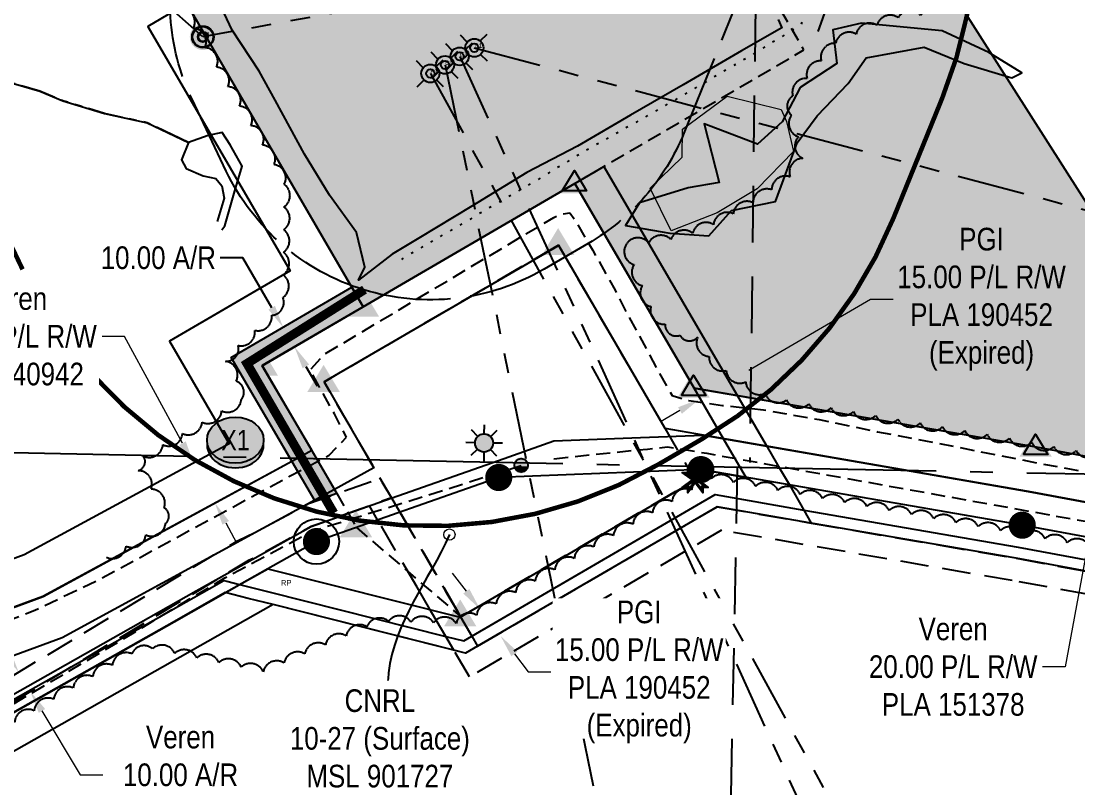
# Model space of a CAD drawing. Extents: x 398953 to 418778, y 6021401 to 6052343.
# Drawn here: x 411814.7 to 412281.7, y 6047326.6 to 6047665.2 of the extents above; entities that cross this region are included whole.
import ezdxf
from ezdxf.enums import TextEntityAlignment as Align

# ---------------------------------------------------------------- set-up
doc = ezdxf.new("R2018")
doc.units = 0
doc.header["$LTSCALE"] = 5
doc.header["$PDSIZE"] = 0.5
for name, pattern in [('0', [1, 1, 0]), ('foc-ACCESSROAD', [3.75, 2.5, -1.25]), ('foc-BUFFER', [16.75, 15, -1.75]), ('foc-DRILLPATH', [14.75, 6, -1.75, 1.75, -1.75, 1.75, -1.75]), ('foc-LSD', [8, 5, -3]), ('foc-QUARTERLINE', [33, 25, -3, 2, -3]), ('foc-TOPO', [1, 0.2, -0.8]), ('foc-TOPO-ephemeral', [6.25, 3.125, -0.625, 0.625, -0.625, 0.625, -0.625]), ('foc-TRAV', [1.875, 1.25, -0.625]), ('UG_PIPE', [1.875, 1.25, -0.625])]:
    doc.linetypes.add(name, pattern=pattern)
doc.layers.get('Defpoints').update_dxf_attribs({"color": 9})
for name, color, linetype in [('35', 37, 'Continuous'), ('ABADATA-DRILL-T', 8, 'Continuous'), ('AS-PIPE-UG', 44, 'UG_PIPE'), ('AS-ROADS', 254, 'Continuous'), ('AS-SYMBOL', 7, 'Continuous'), ('AUX-BUFFER', 7, 'foc-BUFFER'), ('C-AR', 13, 'foc-ACCESSROAD'), ('C-RW', 13, 'Continuous'), ('F-RW', 190, 'Continuous'), ('F-WS', 190, 'foc-ACCESSROAD'), ('L-BD', 7, 'Continuous'), ('L-MON', 1, 'Continuous'), ('L-SECQ', 8, 'foc-QUARTERLINE'), ('L-SECTION-LSD', 7, 'foc-LSD'), ('P-CROSSINGS', 250, 'Continuous'), ('P-PDRILLPATH', 12, 'foc-DRILLPATH'), ('P-PROPOSED', 10, 'Continuous'), ('P-PROPOSED-H', 21, 'Continuous'), ('P-TRAV', 4, 'foc-TRAV'), ('P-TXT', 4, 'Continuous'), ('T-BUSH', 110, '0'), ('T-DRAW', 143, 'foc-TOPO-ephemeral'), ('T-GENERAL', 48, 'foc-TOPO'), ('T-SLOPE', 48, 'Continuous'), ('WETLAND', 143, 'Continuous')]:
    doc.layers.add(name, color=color, linetype=linetype)
for name, color, linetype, lineweight in [('AS-GENERAL', 48, 'Continuous', 18), ('C-AR-T', 13, 'Continuous', 9), ('C-RW-T', 13, 'Continuous', 9), ('F-RW-T', 190, 'Continuous', 9), ('F-WS-T', 190, 'Continuous', 9)]:
    doc.layers.add(name, color=color, linetype=linetype, lineweight=lineweight)
doc.layers.add('Z-DRILL-POINT', color=7, linetype='Continuous', true_color=0x7575ff, plot=False)
doc.styles.add('80', font='ARIALN.TTF', dxfattribs={"height": 10})
doc.styles.add('80CG', font='ARIALN.TTF', dxfattribs={"height": 10})
doc.styles.add('80L', font='ARIALN.TTF', dxfattribs={"height": 10})
doc.styles.add('Crossing', font='ARIALN.TTF', dxfattribs={"height": 10})
doc.styles.add('foc-LtypeFont', font='ARIALN.TTF', dxfattribs={"height": 7.35})
doc.styles.get("Standard").update_dxf_attribs({"font": 'ARIALN.TTF'})
doc.linetypes.add('foc-TOPO-flowdirection-NOLINE', pattern='A,0,[">",foc-LtypeFont,S=0.3,R=0,X=0,Y=-0.945],-20,[">",foc-LtypeFont,S=0.3,R=0,X=0,Y=-0.945],0', length=20)
doc.dimstyles.new('Compass 5 000', dxfattribs={"dimscale": 5, "dimtxt": 9, "dimasz": 2, "dimexe": 0.2, "dimexo": 0.0625, "dimgap": 0.5, "dimtad": 0, "dimtih": 1, "dimtoh": 1, "dimzin": 0, "dimdsep": 46, "dimtxsty": '80CG', "dimcen": 0.1, "dimse1": 1, "dimse2": 1, "dimclrd": 256, "dimclrt": 256, "dimaunit": 1, "dimadec": 4, "dimazin": 0, "dimtfac": 0.06, "dimtofl": 0, "dimtmove": 0, "dimatfit": 1, "dimfxl": 0.2, "dimtolj": 1, "dimtzin": 0, "dimlwd": -1, "dimarcsym": 0})

# ---------------------------------------------------------------- blocks, each defined once
blk = doc.blocks.new('fdia')
at = {"color": 255, "const_width": 1}
blk.add_lwpolyline([(-0.5, 0, 1), (0.5, 0, 1)], format="xyb", close=True, dxfattribs=at)
blk = doc.blocks.new('Fdiaa')
blk.add_blockref('fdia', (0, 0))
blk = doc.blocks.new('fdib')
at = {"color": 1, "const_width": 1.6}
blk.add_lwpolyline([(-0.4, 0, 1), (0.4, 0, 1)], format="xyb", close=True, dxfattribs=at)
at = {"color": 1}
blk.add_circle((0, 0), 0.8, dxfattribs=at)
blk = doc.blocks.new('Fdibb')
blk.add_blockref('fdib', (0, 0))
blk = doc.blocks.new('fdicc')
for name in ['Fdibb', 'Fdiaa']:
    blk.add_blockref(name, (0, 0))
blk = doc.blocks.new('FDI')
blk.add_blockref('fdicc', (0, 0))
blk = doc.blocks.new('STRIA')
blk.add_hatch(color=255).paths.add_polyline_path([(-0.041, 1.521), (-1.475, -0.867), (1.392, -0.867)])
blk = doc.blocks.new('STRIAA')
blk.add_blockref('STRIA', (0, 0))
blk = doc.blocks.new('STRIB')
at = {"color": 1}
blk.add_solid([(-1.121, -0.667), (-0.041, 1.133), (1.039, -0.667)], dxfattribs=at)
blk = doc.blocks.new('STRIBB')
blk.add_blockref('STRIB', (0, 0))
blk = doc.blocks.new('STRICC')
for name in ['STRIAA', 'STRIBB']:
    blk.add_blockref(name, (0, 0))
blk = doc.blocks.new('fdspike')
blk.add_blockref('STRICC', (0, 0))
blk = doc.blocks.new('TRIA')
blk.add_hatch(color=255).paths.add_polyline_path([(-0.041, 1.521), (-1.475, -0.867), (1.392, -0.867)])
blk = doc.blocks.new('TRIAA')
blk.add_blockref('TRIA', (0, 0))
blk = doc.blocks.new('TRIB')
at = {"color": 1}
blk.add_lwpolyline([(-1.121, -0.667), (-0.041, 1.133), (1.039, -0.667)], close=True, dxfattribs=at)
blk = doc.blocks.new('TRIBB')
blk.add_blockref('TRIB', (0, 0))
blk = doc.blocks.new('TRICC')
for name in ['TRIAA', 'TRIBB']:
    blk.add_blockref(name, (0, 0))
blk = doc.blocks.new('plspike')
blk.add_blockref('TRICC', (0, 0))
blk = doc.blocks.new('*D46')
at = {"layer": 'Defpoints', "color": 0, "transparency": 16777216}
for p in [(411937.02, 6047533.82), (411930.45, 6047529.98), (411942.05, 6047525.18)]:
    blk.add_point(p, dxfattribs=at)
at = {"layer": 'P-TXT', "transparency": 16777216}
for p, q in [((411912.58, 6047560.65), (411902.58, 6047560.65)), ((411925.41, 6047538.62), (411912.58, 6047560.65)), ((411940.51, 6047512.71), (411945.55, 6047504.07))]:
    blk.add_line(p, q, dxfattribs=at)
for points in [[(411926.85, 6047539.46), (411923.97, 6047537.79), (411930.45, 6047529.98)], [(411941.95, 6047513.55), (411939.07, 6047511.87), (411935.48, 6047521.35)]]:
    blk.add_solid(points, dxfattribs=at)
at = {"layer": 'P-TXT', "transparency": 16777216, "insert": (411875.3, 6047560.65), "char_height": 10, "attachment_point": 5, "style": '80CG'}
blk.add_mtext('\\A1;10.00 A/R', dxfattribs=at)
blk = doc.blocks.new('GAS')
h = blk.add_hatch(color=255)
h.dxf.hatch_style = 1
edge = h.paths.add_edge_path()
edge.add_arc((0, 0), 0.9, 0, 360)
for p, q in [((-0.571, 0.571), (-1.142, 1.142)), ((0, 0.808), (0, 1.616)), ((0.571, 0.571), (1.142, 1.142)), ((-0.808, 0), (-1.616, 0)), ((1.616, 0), (0.808, 0)), ((-0.571, -0.571), (-1.142, -1.142)), ((0, -0.808), (0, -1.616)), ((1.142, -1.142), (0.571, -0.571))]:
    blk.add_line(p, q)
blk.add_circle((0, 0), 0.8)
blk = doc.blocks.new('riser')
h = blk.add_hatch(color=255)
h.dxf.hatch_style = 1
edge = h.paths.add_edge_path()
edge.add_arc((0, 0), 0.7, 0, 360)
blk.add_hatch(color=48).paths.add_polyline_path([(0.581, -0.15), (-0.581, -0.15, 0.774597)])
at = {"color": 48}
blk.add_line((-0.581, -0.15), (0.581, -0.15), dxfattribs=at)
blk.add_circle((0, 0), 0.6, dxfattribs=at)
blk = doc.blocks.new('TEMP')
h = blk.add_hatch(color=255)
h.dxf.hatch_style = 1
h.paths.add_polyline_path([(0, 0.251), (-0.666, 1.152), (-0.666, 0.666), (-1.152, 0.666), (-0.251, 0), (-1.152, -0.666), (-0.666, -0.666), (-0.666, -1.152), (0, -0.251), (0.666, -1.152), (0.666, -0.666), (1.152, -0.666), (0.251, 0), (1.152, 0.666), (0.666, 0.666), (0.666, 1.152)])
h.paths.add_polyline_path([(0.566, 0.849), (0.566, 0.566), (0.849, 0.566), (0.083, 0), (0.849, -0.566), (0.566, -0.566), (0.566, -0.849), (0, -0.083), (-0.566, -0.849), (-0.566, -0.566), (-0.849, -0.566), (-0.083, 0), (-0.849, 0.566), (-0.566, 0.566), (-0.566, 0.849), (0, 0.083)], flags=16)
h = blk.add_hatch(color=1)
h.dxf.hatch_style = 1
h.paths.add_polyline_path([(0, 0.083), (-0.566, 0.849), (-0.566, 0.566), (-0.849, 0.566), (-0.083, 0), (-0.849, -0.566), (-0.566, -0.566), (-0.566, -0.849), (0, -0.083), (0.566, -0.849), (0.566, -0.566), (0.849, -0.566), (0.083, 0), (0.849, 0.566), (0.566, 0.566), (0.566, 0.849)])
at = {"color": 1}
for p, q in [((-0.083, 0), (0.083, 0)), ((0, 0.083), (0, -0.083))]:
    blk.add_line(p, q, dxfattribs=at)
at = {"color": 255, "flags": 128}
blk.add_lwpolyline([(-0.251, 0), (-1.152, 0.666), (-0.666, 0.666), (-0.666, 1.152), (0, 0.251), (0.666, 1.152), (0.666, 0.666), (1.152, 0.666), (0.251, 0), (1.152, -0.666), (0.666, -0.666), (0.666, -1.152), (0, -0.251), (-0.666, -1.152), (-0.666, -0.666), (-1.152, -0.666)], close=True, dxfattribs=at)
at = {"color": 1, "flags": 128}
blk.add_lwpolyline([(-0.083, 0), (-0.849, 0.566), (-0.566, 0.566), (-0.566, 0.849), (0, 0.083), (0.566, 0.849), (0.566, 0.566), (0.849, 0.566), (0.083, 0), (0.849, -0.566), (0.566, -0.566), (0.566, -0.849), (0, -0.083), (-0.566, -0.849), (-0.566, -0.566), (-0.849, -0.566)], close=True, dxfattribs=at)
blk = doc.blocks.new('xing2')
h = blk.add_hatch(color=50)
h.dxf.hatch_style = 1
edge = h.paths.add_edge_path()
edge.add_ellipse((0, 0), major_axis=(-12.5, 0), ratio=0.816297, start_angle=0, end_angle=360)
h = blk.add_hatch(color=250)
h.dxf.hatch_style = 1
edge = h.paths.add_edge_path()
edge.add_ellipse((0, -2.05), major_axis=(-12.5, 0), ratio=0.816297, start_angle=0, end_angle=180)
edge.add_line((12.5, -2.05), (12.5, 0))
edge.add_ellipse((0, 0), major_axis=(-12.5, 0), ratio=0.816297, start_angle=0, end_angle=180, ccw=False)
edge.add_line((-12.5, 0), (-12.5, -2.05))
at = {"color": 250}
blk.add_ellipse((0, 0), major_axis=(-12.5, 0), ratio=0.816297, dxfattribs=at)
blk.add_ellipse((0, -2.05), major_axis=(-12.5, 0), ratio=0.816297, start_param=0, end_param=3.141593, dxfattribs=at)
at = {"color": 250, "style": 'Crossing'}
blk.add_attdef('CROSSING', text='', height=9, dxfattribs=at).set_placement((0.09, 0.02), align=Align.MIDDLE_CENTER)
at = {"color": 250, "style": 'Crossing', "flags": 1}
for tag, p in [('OWNER', (0.09, -12.49)), ('DESCRIPTION', (0.09, -25.77)), ('LOCATION', (0.09, -39.3)), ('DWG_REF', (0.09, -52.84))]:
    blk.add_attdef(tag, text='', height=9, dxfattribs=at).set_placement(p, align=Align.MIDDLE_CENTER)
blk = doc.blocks.new('*U60')
at = {"layer": '35', "color": 3}
blk.add_circle((0, 0), 10, dxfattribs=at)
at = {"layer": '35', "color": 3, "lineweight": 30, "flags": 104}
blk.add_attdef('RP', text='', height=10, dxfattribs=at).set_placement((-15.68, -16.97), align=Align.MIDDLE_CENTER)
blk = doc.blocks.new('WC')
at = {"layer": 'L-MON'}
h = blk.add_hatch(color=255, dxfattribs=at)
h.dxf.hatch_style = 1
edge = h.paths.add_edge_path()
edge.add_arc((0, 0), 0.9, 0, 360)
at = {"layer": 'L-MON', "color": 240, "flags": 128}
for points in [[(-0.622, 0.503), (-1.232, 1.12)], [(0.52, 0.608), (1.126, 1.206)], [(-1.179, -1.185), (-0.559, -0.572)], [(1.159, -1.185), (0.557, -0.574)]]:
    blk.add_lwpolyline(points, dxfattribs=at)
at = {"layer": 'L-MON', "color": 240}
for radius in [0.8, 0.373]:
    blk.add_circle((0, 0), radius, dxfattribs=at)
blk = doc.blocks.new('plbh')
at = {"layer": 'L-MON'}
h = blk.add_hatch(color=255, dxfattribs=at)
h.dxf.hatch_style = 1
edge = h.paths.add_edge_path()
edge.add_arc((0, 0), 1.16, 0, 360)
h = blk.add_hatch(color=256, dxfattribs=at)
h.dxf.hatch_style = 1
h.paths.add_polyline_path([(-0.96, 0, 1), (0.96, 0, 1)])
h.paths.add_polyline_path([(0.91, 0, -1), (-0.91, 0, -1)], flags=16)
h.paths.add_polyline_path([(0.45, 0, -1), (-0.45, 0, -1)], flags=0)
h = blk.add_hatch(color=256, dxfattribs=at)
h.dxf.hatch_style = 1
h.paths.add_polyline_path([(-0.45, 0, 1), (0.45, 0, 1)])
h.paths.add_polyline_path([(0.4, 0, -1), (-0.4, 0, -1)], flags=16)
at = {"layer": 'L-MON', "color": 240}
for radius in [0.96, 0.91, 0.45, 0.4]:
    blk.add_circle((0, 0), radius, dxfattribs=at)
blk = doc.blocks.new('*D64')
at = {"layer": 'C-AR-T', "transparency": 16777216}
for p, q in [((411808.44, 6047386.28), (411803.3, 6047394.86)), ((411823.87, 6047360.56), (411840.82, 6047332.3)), ((411840.82, 6047332.3), (411850.82, 6047332.3))]:
    blk.add_line(p, q, dxfattribs=at)
for points in [[(411809.87, 6047387.14), (411807.01, 6047385.43), (411813.59, 6047377.71)], [(411825.3, 6047361.42), (411822.44, 6047359.7), (411818.73, 6047369.14)]]:
    blk.add_solid(points, dxfattribs=at)
at = {"layer": 'Defpoints', "color": 0, "transparency": 16777216}
for p in [(411799.69, 6047369.37), (411818.73, 6047369.14), (411804.83, 6047360.8)]:
    blk.add_point(p, dxfattribs=at)
at = {"layer": 'C-AR-T', "transparency": 16777216, "insert": (411885.12, 6047332.3), "char_height": 10, "width": 390.6483, "attachment_point": 5, "style": '80CG'}
blk.add_mtext('\\A1;Veren\\P10.00 A/R\\PLOC 901296', dxfattribs=at)
blk = doc.blocks.new('*D65')
at = {"layer": 'C-AR-T', "transparency": 16777216}
for p, q in [((411741.75, 6047337.83), (411736.83, 6047346.54)), ((411754.02, 6047316.1), (411778.54, 6047272.69)), ((411778.54, 6047272.69), (411788.54, 6047272.69))]:
    blk.add_line(p, q, dxfattribs=at)
for points in [[(411743.2, 6047338.65), (411740.3, 6047337.01), (411746.66, 6047329.12)], [(411755.47, 6047316.92), (411752.57, 6047315.28), (411749.1, 6047324.81)]]:
    blk.add_solid(points, dxfattribs=at)
at = {"layer": 'Defpoints', "color": 0, "transparency": 16777216}
for p in [(411868.66, 6047398.04), (411871.1, 6047393.72), (411746.66, 6047329.12)]:
    blk.add_point(p, dxfattribs=at)
at = {"layer": 'C-AR-T', "transparency": 16777216, "insert": (411840.42, 6047272.69), "char_height": 10, "attachment_point": 5, "style": '80CG', "bg_fill": 3, "box_fill_scale": 1.1, "bg_fill_color": 256, "bg_fill_true_color": 13158600, "bg_fill_transparency": 0}
blk.add_mtext('\\A1;Veren\\P5.00 Waterline R/W\\PLOC 200508', dxfattribs=at)
blk = doc.blocks.new('*D69')
at = {"layer": 'C-AR-T', "transparency": 16777216}
for p, q in [((411860.42, 6047525.95), (411850.42, 6047525.95)), ((411886, 6047478.8), (411860.42, 6047525.95)), ((411905.07, 6047443.65), (411909.84, 6047434.86))]:
    blk.add_line(p, q, dxfattribs=at)
for points in [[(411887.46, 6047479.59), (411884.53, 6047478), (411890.77, 6047470.01)], [(411906.53, 6047444.44), (411903.6, 6047442.85), (411900.3, 6047452.44)]]:
    blk.add_solid(points, dxfattribs=at)
at = {"layer": 'Defpoints', "color": 0, "transparency": 16777216}
for p in [(411890.77, 6047470.01), (411831.02, 6047437.6), (411840.56, 6047420.02)]:
    blk.add_point(p, dxfattribs=at)
at = {"layer": 'C-AR-T', "transparency": 16777216, "insert": (411810.88, 6047525.95), "char_height": 10, "attachment_point": 5, "style": '80CG', "bg_fill": 3, "box_fill_scale": 1.1, "bg_fill_color": 256, "bg_fill_true_color": 13158600, "bg_fill_transparency": 0}
blk.add_mtext('\\A1;Veren\\P20.00 P/L R/W\\PPLA 240942', dxfattribs=at)
blk = doc.blocks.new('*D70')
at = {"layer": 'Defpoints', "color": 0, "transparency": 16777216}
for p in [(412031.8, 6047416.45), (412040.87, 6047404.62), (412026.58, 6047393.66)]:
    blk.add_point(p, dxfattribs=at)
at = {"layer": 'F-RW-T', "transparency": 16777216}
for p, q in [((412011.43, 6047413.43), (412005.34, 6047421.36)), ((412032.67, 6047385.73), (412038.75, 6047377.79)), ((412038.75, 6047377.79), (412048.75, 6047377.79))]:
    blk.add_line(p, q, dxfattribs=at)
for points in [[(412012.75, 6047414.44), (412010.1, 6047412.41), (412017.51, 6047405.49)], [(412033.99, 6047386.74), (412031.34, 6047384.71), (412026.58, 6047393.66)]]:
    blk.add_solid(points, dxfattribs=at)
at = {"layer": 'F-RW-T', "transparency": 16777216, "insert": (412087.83, 6047377.79), "char_height": 10, "attachment_point": 5, "style": '80CG', "bg_fill": 3, "box_fill_scale": 1.1, "bg_fill_color": 256, "bg_fill_true_color": 13158600, "bg_fill_transparency": 0}
blk.add_mtext('\\A1;PGI\\P15.00 P/L R/W\\PPLA 190452\\P(Expired)', dxfattribs=at)
blk = doc.blocks.new('*D71')
at = {"layer": 'Defpoints', "color": 0, "transparency": 16777216}
for p in [(412079.98, 6047587.61), (412066.81, 6047579.92), (412127.65, 6047505.97)]:
    blk.add_point(p, dxfattribs=at)
at = {"layer": 'F-RW-T', "transparency": 16777216}
for p, q in [((412136.29, 6047511.01), (412190.05, 6047542.41)), ((412190.05, 6047542.41), (412200.05, 6047542.41)), ((412105.85, 6047493.24), (412097.22, 6047488.2))]:
    blk.add_line(p, q, dxfattribs=at)
for points in [[(412135.45, 6047512.45), (412137.13, 6047509.58), (412127.65, 6047505.97)], [(412105.01, 6047494.68), (412106.69, 6047491.8), (412114.49, 6047498.28)]]:
    blk.add_solid(points, dxfattribs=at)
at = {"layer": 'F-RW-T', "transparency": 16777216, "insert": (412239.13, 6047542.41), "char_height": 10, "attachment_point": 5, "style": '80CG'}
blk.add_mtext('\\A1;PGI\\P15.00 P/L R/W\\PPLA 190452\\P(Expired)', dxfattribs=at)
blk = doc.blocks.new('*D77')
at = {"layer": 'C-RW-T', "transparency": 16777216}
for p, q in [((412294.93, 6047481.37), (412296.75, 6047491.2)), ((412287.64, 6047442.13), (412276.12, 6047380.06)), ((412276.12, 6047380.06), (412266.12, 6047380.06))]:
    blk.add_line(p, q, dxfattribs=at)
for points in [[(412293.29, 6047481.67), (412296.57, 6047481.06), (412293.1, 6047471.54)], [(412286.01, 6047442.43), (412289.28, 6047441.82), (412289.47, 6047451.96)]]:
    blk.add_solid(points, dxfattribs=at)
at = {"layer": 'Defpoints', "color": 0, "transparency": 16777216}
for p in [(412328.42, 6047464.98), (412289.47, 6047451.96), (412324.78, 6047445.4)]:
    blk.add_point(p, dxfattribs=at)
at = {"layer": 'C-RW-T', "transparency": 16777216, "insert": (412226.59, 6047380.06), "char_height": 10, "attachment_point": 5, "style": '80CG'}
blk.add_mtext('\\A1;Veren\\P20.00 P/L R/W\\PPLA 151378', dxfattribs=at)

msp = doc.modelspace()

# ---------------------------------------------------------------- hatches: boundary and pattern name
at = {"layer": 'AS-ROADS'}
h = msp.add_hatch(color=256, dxfattribs=at)
h.dxf.hatch_style = 1
h.paths.add_polyline_path([(411963.745, 6047550.869), (411966.495, 6047556.488), (411962.899, 6047571.838), (411950.918, 6047588.338), (411939.863, 6047606.476), (411927.004, 6047630.304), (411919.861, 6047643.059), (411907.864, 6047661.255), (411902.007, 6047673.784), (411912.788, 6047680.743), (411923.247, 6047686.723), (411941.774, 6047698.116), (411977.938, 6047719.487), (412002.297, 6047735.486), (412018.438, 6047733.785), (412035.074, 6047745.531), (412052.811, 6047755.556), (412069.167, 6047766.029), (412085.288, 6047774.391), (412088.817, 6047768.802), (412092.849, 6047767.394), (412097.442, 6047770.077), (412108.996, 6047752.919), (412123.496, 6047729.654), (412141.967, 6047697.405), (412155.08, 6047673.603), (412149.816, 6047670.262), (412149.214, 6047665.846), (412150.909, 6047662.286), (412133.06, 6047652.088), (412107.323, 6047637.069), (412084.006, 6047623.707), (412060.494, 6047609.985), (412038.229, 6047598.396), (412013.871, 6047583.474), (411990.384, 6047569.335), (411978.653, 6047562.315)])
at = {"layer": 'P-PROPOSED-H'}
h = msp.add_hatch(color=256, dxfattribs=at)
h.dxf.hatch_style = 1
h.paths.add_polyline_path([(412059.41, 6047593.553), (411965.893, 6047539.068), (411887.899, 6047672.938), (412091.294, 6047791.439), (412230.918, 6047670.439), (412333.975, 6047508.887), (412314.402, 6047469.083), (412305.301, 6047469.262), (412263.282, 6047477.034), (412112.067, 6047503.172)])
h = msp.add_hatch(color=256, dxfattribs=at)
h.dxf.hatch_style = 1
h.paths.add_polyline_path([(411944.542, 6047453.161), (411907.554, 6047516.648), (411960.861, 6047547.705), (411965.893, 6047539.068), (411921.223, 6047513.043), (411954.146, 6047456.532)])

# ---------------------------------------------------------------- linework, layer by layer
at = {"layer": 'AS-GENERAL', "flags": 128}
msp.add_lwpolyline([(412156.003, 6047607.58), (412139.937, 6047591.095), (412122.352, 6047580.522), (412102.002, 6047572.546), (412092.631, 6047591.475), (412106.834, 6047605.061), (412106.94, 6047617.551), (412126.758, 6047632.02), (412150.496, 6047626.104), (412152.928, 6047620.822)], close=True, dxfattribs=at)
at = {"layer": 'AS-PIPE-UG', "flags": 128}
for points in [[(411623.533, 6047330.71), (411727.455, 6047369.721), (411820.729, 6047405.029), (411850.411, 6047419.23), (411899.369, 6047445.852), (411933.33, 6047464.197), (411950.836, 6047473.468), (411958.404, 6047481.445), (411953.12, 6047491.762), (411946.476, 6047503.602), (411942.407, 6047511.204), (411948.435, 6047517.926), (411990.875, 6047543.238), (412050.069, 6047578.531), (412053.091, 6047579.887), (412057.113, 6047580.576), (412059.23, 6047577.8), (412067.121, 6047564.247), (412077.229, 6047546.321), (412082.441, 6047536.032), (412090.066, 6047522.183), (412096.337, 6047510.406), (412102.327, 6047499.916), (412109.704, 6047497.66), (412124.603, 6047495.485), (412142.785, 6047493.553), (412167.412, 6047489.242), (412193.184, 6047483.828), (412220.407, 6047478.743), (412238.548, 6047475.077), (412265.635, 6047469.754), (412290.015, 6047465.255), (412318.494, 6047461.508), (412341.104, 6047456.275), (412359.483, 6047451.72), (412383.86, 6047449.428)], [(412050.156, 6047471.847), (412066.419, 6047473.747), (412091.457, 6047476.206), (412100.326, 6047477.223), (412117.681, 6047474.342), (412299.97, 6047441.662)], [(411622.201, 6047260.858), (411690.414, 6047294.615), (411761.596, 6047334.462), (411853.765, 6047388.724), (411904.649, 6047419.303), (411943.261, 6047439.995), (412003.173, 6047458.598), (412035.642, 6047469.018)]]:
    msp.add_lwpolyline(points, dxfattribs=at)
at = {"layer": 'AS-ROADS', "flags": 128}
msp.add_lwpolyline([(412149.214, 6047665.846), (412150.909, 6047662.286), (412133.06, 6047652.088), (412107.323, 6047637.069), (412084.006, 6047623.707), (412060.494, 6047609.985), (412038.229, 6047598.396), (412013.871, 6047583.474), (411990.384, 6047569.335), (411978.653, 6047562.315), (411963.745, 6047550.869), (411966.495, 6047556.488), (411962.899, 6047571.838), (411950.918, 6047588.338), (411939.863, 6047606.476), (411927.004, 6047630.304), (411919.861, 6047643.059), (411907.864, 6047661.255), (411902.007, 6047673.784)], dxfattribs=at)
at = {"layer": 'AS-ROADS', "const_width": 3.998, "flags": 128}
msp.add_lwpolyline([(411952.856, 6047447.932), (411914.471, 6047513.981), (411966.43, 6047546.629)], dxfattribs=at)
at = {"layer": 'AUX-BUFFER', "color": 251, "linetype": 'foc-BUFFER', "const_width": 1.999, "flags": 128}
msp.add_lwpolyline([(411815.308, 6047555.547, -0.0005062), (411815.133, 6047555.912), (411800.004, 6047587.586, -0.3904511), (411879.775, 6047846.498), (411935.917, 6047879.199, -0.7156124), (412221.718, 6047631.136), (412200.139, 6047578.08, -0.1657645), (412115.576, 6047480.652), (412096.142, 6047469.332, -0.3560644), (411846.547, 6047508.769, -0.3560644)], format="xyb", dxfattribs=at)
at = {"layer": 'AUX-BUFFER', "color": 251, "linetype": 'foc-BUFFER', "flags": 128}
msp.add_lwpolyline([(411930.084, 6047760.125), (411986.227, 6047792.826, -0.7156124), (412129.127, 6047668.795), (412107.548, 6047615.739, -0.1657645), (412065.266, 6047567.025), (412045.832, 6047555.705, -0.4383821), (411905.328, 6047598.995), (411890.199, 6047630.669, -0.3904511)], format="xyb", close=True, dxfattribs=at)
at = {"layer": 'C-AR', "flags": 128}
msp.add_lwpolyline([(411630.471, 6047275.345), (411678.584, 6047306.083), (411708.119, 6047320.478), (411721.622, 6047327.059), (411727.667, 6047330.006), (411748.772, 6047340.292), (411784.208, 6047360.088), (411899.855, 6047429.448), (411910.361, 6047435.749), (411920.428, 6047440.648), (411941.669, 6047452.141), (411973.342, 6047463.259), (411974.487, 6047460.937), (411978.367, 6047454.638), (411978.367, 6047454.638), (411978.367, 6047454.638), (411942.868, 6047441.968), (411919.246, 6047428.956), (411915.127, 6047426.952), (411905.875, 6047421.403), (411840.001, 6047381.894), (411789.218, 6047351.437), (411753.402, 6047331.429), (411733.428, 6047321.694), (411727.446, 6047318.549), (411726.547, 6047318.341), (411713.044, 6047311.759), (411703.779, 6047307.243), (411683.48, 6047297.35), (411662.218, 6047283.767), (411632.702, 6047264.826), (411630.318, 6047262.258), (411630.214, 6047262.146)], dxfattribs=at)
at = {"layer": 'C-AR'}
msp.add_lwpolyline([(412378.74, 6047395.013), (412252.703, 6047418.119), (412124.205, 6047440.348), (412012.786, 6047375.563), (412005.861, 6047387.423), (412002.329, 6047393.459), (411996.217, 6047403.919), (411995.261, 6047405.554), (411989.625, 6047415.2), (411972.21, 6047445.003), (411968.588, 6047451.202), (411978.367, 6047454.638), (411982.057, 6047448.309), (412002.207, 6047413.471), (412008.803, 6047402.159), (412013.861, 6047393.547), (412016.384, 6047389.225), (412122.212, 6047450.72), (412163.8, 6047443.518), (412254.454, 6047427.966), (412500.23, 6047382.338)], dxfattribs=at)
at = {"layer": 'C-RW', "flags": 128}
msp.add_lwpolyline([(411420.636, 6047457.174), (411561.365, 6047314.436), (411824.313, 6047411.213), (411934.237, 6047470.849), (411907.554, 6047516.648), (411960.861, 6047547.705), (411887.899, 6047672.938), (411870.625, 6047662.874), (411933.524, 6047554.915), (411880.217, 6047523.857), (411906.589, 6047478.593), (411816.051, 6047429.474), (411566.554, 6047337.648), (411437.662, 6047468.38)], dxfattribs=at)
at = {"layer": 'C-RW'}
for points in [[(411631.731, 6047340.179), (411728.635, 6047375.841), (411824.475, 6047411.102), (411934.335, 6047470.905), (411938.102, 6047472.95), (411943.07, 6047475.674), (411921.213, 6047513.02), (411965.893, 6047539.068), (412059.408, 6047593.538), (412112.067, 6047503.172), (412263.233, 6047477.168), (412305.301, 6047469.262), (412502.449, 6047432.741), (412533.717, 6047435.809), (412563.941, 6047438.775), (412638.324, 6047446.072)], [(412637.93, 6047425.953), (412563.555, 6047418.656), (412533.331, 6047415.691), (412501.597, 6047412.576), (412259.824, 6047457.462), (412200.371, 6047467.745), (412116.171, 6047482.326), (412099.349, 6047485.238), (412052.281, 6047566.174), (411948.555, 6047505.852), (411967.938, 6047472.357), (411970.545, 6047467.859), (411953.188, 6047458.411), (411944.439, 6047453.649), (411832.761, 6047392.856), (411728.22, 6047354.392), (411631.314, 6047318.737)], [(411630.207, 6047261.754), (411630.619, 6047263.62), (411713.72, 6047310.562), (411726.775, 6047317.936), (411727.441, 6047318.312), (411901.146, 6047416.435), (411904.193, 6047418.157), (411905.562, 6047417.812), (411911.224, 6047416.387), (411924.145, 6047413.135), (412002.328, 6047393.46), (412010.271, 6047391.462), (412013.859, 6047393.548), (412121.406, 6047456.078), (412160.655, 6047449.281), (412255.331, 6047432.888), (412500.447, 6047387.382)], [(412500.228, 6047382.339), (412254.452, 6047427.967), (412163.8, 6047443.518), (412122.212, 6047450.72), (412016.383, 6047389.223), (412011.05, 6047386.122), (412005.86, 6047387.428), (411925.997, 6047407.513), (411915.001, 6047410.282), (411904.911, 6047412.822), (411882.414, 6047400.113), (411729.234, 6047313.584), (411727.328, 6047312.508), (411716.179, 6047306.21), (411635.018, 6047260.363), (411629.713, 6047236.324)]]:
    msp.add_lwpolyline(points, dxfattribs=at)
at = {"layer": 'F-RW'}
for points in [[(411729.098, 6047313.46), (411882.278, 6047399.989), (411904.775, 6047412.698), (411911.088, 6047416.263), (411923.704, 6047423.39), (412008.66, 6047402.028), (412112.386, 6047462.35), (412119.392, 6047466.425), (412135.069, 6047463.693), (412131.926, 6047469.086), (412125.113, 6047480.778), (412112.067, 6047503.172), (412059.409, 6047593.547), (412072.168, 6047600.975), (412130.891, 6047500.424), (412144.002, 6047477.897), (412148.989, 6047469.321), (412154.19, 6047460.387), (412160.519, 6047449.157), (412163.8, 6047443.518), (412122.212, 6047450.72), (412016.384, 6047389.225), (412011.05, 6047386.122), (412011.05, 6047386.122), (411926.054, 6047407.498), (411726.855, 6047294.974)], [(411630.284, 6047265.728), (411727.486, 6047320.635), (411892.066, 6047413.603), (411942.868, 6047441.968), (411967.315, 6047450.757), (412025.625, 6047471.235), (412050.027, 6047479.812), (412088.442, 6047481.289), (412116.091, 6047482.353), (412200.291, 6047467.77), (412259.743, 6047457.487), (412501.516, 6047412.602), (412533.25, 6047415.717), (412563.474, 6047418.683), (412637.93, 6047425.988)], [(412637.634, 6047410.894), (412563.185, 6047403.588), (412532.961, 6047400.622), (412500.933, 6047397.495), (412257.12, 6047442.594), (412115.069, 6047467.15), (412115.069, 6047467.15), (412025.753, 6047463.649), (411945.186, 6047435.366), (411945.186, 6047435.366), (411923.704, 6047423.39), (411882.411, 6047400.112), (411727.329, 6047312.508), (411635.018, 6047260.363), (411629.711, 6047236.249)]]:
    msp.add_lwpolyline(points, dxfattribs=at)
at = {"layer": 'F-WS', "flags": 128}
msp.add_lwpolyline([(412052.19, 6047566.217), (411948.543, 6047505.799), (412008.941, 6047402.192), (412112.579, 6047462.58)], close=True, dxfattribs=at)
at = {"layer": 'L-SECQ', "flags": 128}
msp.add_lwpolyline([(411764.171, 6047475.551), (412532.927, 6047460.305)], dxfattribs=at)
at = {"layer": 'L-SECTION-LSD', "flags": 128}
for points in [[(412146.61, 6048272.37), (412136.689, 6047470.24)], [(412131.123, 6047468.274), (412115.646, 6046664.189)]]:
    msp.add_lwpolyline(points, dxfattribs=at)
at = {"layer": 'P-PDRILLPATH', "flags": 128}
for points in [[(411980.394, 6047673.752), (411894.998, 6047658.226), (409772.748, 6049518.103)], [(412014.957, 6047653.398), (412343.086, 6047566.469), (415670.445, 6047483.936)]]:
    msp.add_lwpolyline(points, dxfattribs=at)
at = {"layer": 'P-PROPOSED', "flags": 128}
for points in [[(412059.41, 6047593.553), (411965.893, 6047539.068), (411887.899, 6047672.938), (412091.294, 6047791.439), (412230.918, 6047670.439), (412333.975, 6047508.887), (412314.402, 6047469.083), (412305.301, 6047469.262), (412263.282, 6047477.034), (412112.067, 6047503.172)], [(411944.542, 6047453.161), (411907.554, 6047516.648), (411960.861, 6047547.705), (411965.893, 6047539.068), (411921.223, 6047513.043), (411954.146, 6047456.532)]]:
    msp.add_lwpolyline(points, close=True, dxfattribs=at)
at = {"layer": 'P-TRAV', "flags": 128}
for points in [[(412059.41, 6047593.553), (412160.651, 6047652.537), (412082.657, 6047786.407)], [(411954.146, 6047456.532), (411962.856, 6047441.567)], [(411962.856, 6047441.567), (412008.941, 6047402.192)]]:
    msp.add_lwpolyline(points, dxfattribs=at)
at = {"layer": 'T-BUSH', "flags": 128}
for points in [[(411918.191, 6047703.119, 0.5205671), (411924.132, 6047697.227, 0.5205671), (411932.765, 6047702.267, 0.5205671), (411941.397, 6047707.307, 0.5205671), (411950.029, 6047712.347, 0.5205671), (411958.565, 6047717.546, 0.5205671), (411967.049, 6047722.83, 0.5205671), (411975.534, 6047728.115, 0.5205671), (411984.018, 6047733.399, 0.5205671), (411992.503, 6047738.684, 0.5205671), (412001.485, 6047742.732, 0.5205671), (412010.511, 6047746.706, 0.5205671), (412019.118, 6047751.788, 0.5205671), (412027.726, 6047756.87, 0.5205671), (412036.333, 6047761.952, 0.5205671), (412044.94, 6047767.034, 0.5205671), (412053.317, 6047772.487, 0.5205671), (412061.674, 6047777.97, 0.5205671), (412070.032, 6047783.453, 0.5205671), (412078.39, 6047788.936, 0.5205671), (412086.747, 6047794.419, 0.5205671), (412095.056, 6047793.67, 0.5205671), (412102.046, 6047786.525, 0.5205671), (412109.037, 6047779.381, 0.5205671), (412116.028, 6047772.237, 0.5205671), (412123.368, 6047765.467, 0.5205671), (412131, 6047759.013, 0.5205671), (412138.632, 6047752.558, 0.5205671), (412146.264, 6047746.103, 0.5205671), (412153.896, 6047739.649, 0.5205671), (412161.528, 6047733.194, 0.5205671), (412169.161, 6047726.739, 0.5205671), (412176.793, 6047720.284, 0.5205671), (412184.425, 6047713.83, 0.5205671), (412192.057, 6047707.375, 0.5205671), (412199.689, 6047700.92, 0.5205671), (412207.023, 6047694.13, 0.5205671), (412214.326, 6047687.305, 0.5205671), (412221.628, 6047680.479, 0.5205671), (412228.772, 6047673.521, 0.5205671), (412222.144, 6047668.799, 0.5205671), (412212.203, 6047667.754, 0.5205671), (412202.262, 6047666.71, 0.5205671), (412192.911, 6047663.41, 0.5205671), (412183.732, 6047659.453, 0.5205671), (412174.624, 6047655.402, 0.5205671), (412168.323, 6047647.642, 0.5205671), (412162.023, 6047639.882, 0.5205671), (412155.722, 6047632.122, 0.5205671), (412155.109, 6047623.621, 0.5205671), (412158.269, 6047614.146, 0.5205671), (412160.149, 6047604.597, 0.5205671), (412154.574, 6047596.379, 0.5205671), (412146.344, 6047590.706, 0.5205671), (412138.114, 6047585.034, 0.5205671), (412129.408, 6047580.129, 0.5205671), (412120.656, 6047575.302, 0.5205671), (412111.434, 6047571.521, 0.5205671), (412101.861, 6047568.761, 0.5205671), (412091.991, 6047567.18, 0.5205671), (412082.281, 6047566.856, 0.5205671), (412085.576, 6047557.682, 0.5205671), (412089.219, 6047548.375, 0.5205671), (412093.023, 6047539.159, 0.5205671), (412099.235, 6047531.328, 0.5205671), (412105.851, 6047526.404, 0.5205671), (412113.679, 6047525.692, 0.5205671), (412118.741, 6047517.073, 0.5205671), (412126.273, 6047510.92, 0.5205671), (412134.885, 6047505.846, 0.5205671), (412143.497, 6047500.772, 0.5205671), (412152.913, 6047497.891, 0.5205671), (412162.763, 6047496.193, 0.5205671), (412172.614, 6047494.494, 0.5205671), (412182.464, 6047492.796, 0.5205671), (412192.314, 6047491.098, 0.5205671), (412202.169, 6047489.423, 0.5205671), (412212.023, 6047487.749, 0.5205671), (412221.877, 6047486.075, 0.5205671), (412231.732, 6047484.4, 0.5205671), (412241.586, 6047482.726, 0.5205671), (412251.438, 6047481.037, 0.5205671), (412261.263, 6047479.197, 0.5205671), (412271.088, 6047477.358, 0.5205671), (412280.913, 6047475.518, 0.5205671), (412290.585, 6047474.617, 0.5205671), (412299.318, 6047479.479, 0.5205671), (412308.798, 6047480.78, 0.5205671), (412318.709, 6047479.484, 0.5205671), (412328.62, 6047478.188, 0.5205671), (412335.521, 6047472.33, 0.5205671), (412338.901, 6047465.269, 0.5205671)], [(411852.375, 6047428.424, 0.5205671), (411861.064, 6047433.364, 0.5205671), (411869.753, 6047438.305, 0.5205671), (411878.443, 6047443.245, 0.5205671), (411877.849, 6047450.285, 0.5205671), (411872.131, 6047458.484, 0.5205671), (411866.413, 6047466.682, 0.5205671), (411868.678, 6047473.101, 0.5205671), (411877.337, 6047478.093, 0.5205671), (411885.997, 6047483.086, 0.5205671), (411894.656, 6047488.078, 0.5205671), (411903.316, 6047493.071, 0.5205671), (411911.975, 6047498.064, 0.5205671), (411909.709, 6047506.161, 0.5205671), (411904.968, 6047514.96, 0.5205671), (411910.537, 6047521.96, 0.5205671), (411917.98, 6047528.633, 0.5205671), (411925.422, 6047535.306, 0.5205671), (411930.336, 6047543.126, 0.5205671), (411930.459, 6047553.121, 0.5205671), (411930.583, 6047563.116, 0.5205671), (411930.707, 6047573.111, 0.5205671), (411930.83, 6047583.106, 0.5205671), (411930.954, 6047593.1, 0.5205671), (411926.427, 6047601.855, 0.5205671), (411921.341, 6047610.46, 0.5205671), (411916.255, 6047619.065, 0.5205671), (411911.17, 6047627.67, 0.5205671), (411906.084, 6047636.275, 0.5205671), (411900.998, 6047644.88, 0.5205671), (411895.912, 6047653.485, 0.5205671), (411890.827, 6047662.09, 0.5205671), (411885.317, 6047671.412, 0.5205671)], [(412637.619, 6047410.136, 0.2567609), (412632.617, 6047407.048, 0.5205671), (412622.667, 6047406.092, 0.5205671), (412612.717, 6047405.136, 0.5205671), (412602.768, 6047404.18, 0.5205671), (412592.818, 6047403.224, 0.5205671), (412582.868, 6047402.269, 0.5205671), (412572.918, 6047401.313, 0.5205671), (412562.968, 6047400.357, 0.5205671), (412553.018, 6047399.401, 0.5205671), (412543.069, 6047398.445, 0.5205671), (412533.119, 6047397.489, 0.5205671), (412523.169, 6047396.533, 0.5205671), (412513.219, 6047395.577, 0.5205671), (412503.269, 6047394.621, 0.5205671), (412493.405, 6047395.727, 0.5205671), (412483.569, 6047397.505, 0.5205671), (412473.733, 6047399.283, 0.5205671), (412463.896, 6047401.061, 0.5205671), (412454.06, 6047402.839, 0.5205671), (412444.224, 6047404.617, 0.5205671), (412434.388, 6047406.395, 0.5205671), (412424.552, 6047408.173, 0.5205671), (412414.715, 6047409.952, 0.5205671), (412404.879, 6047411.73, 0.5205671), (412395.043, 6047413.508, 0.5205671), (412385.207, 6047415.286, 0.5205671), (412375.37, 6047417.064, 0.5205671), (412365.534, 6047418.842, 0.5205671), (412355.698, 6047420.62, 0.5205671), (412345.862, 6047422.398, 0.5205671), (412336.025, 6047424.176, 0.5205671), (412326.189, 6047425.954, 0.5205671), (412316.353, 6047427.732, 0.5205671), (412306.517, 6047429.51, 0.5205671), (412296.681, 6047431.288, 0.5205671), (412286.844, 6047433.066, 0.5205671), (412277.008, 6047434.844, 0.5205671), (412267.172, 6047436.622, 0.5205671), (412257.336, 6047438.4, 0.5205671), (412247.499, 6047440.178, 0.5205671), (412237.663, 6047441.956, 0.5205671), (412227.827, 6047443.734, 0.5205671), (412217.991, 6047445.512, 0.5205671), (412208.155, 6047447.29, 0.5205671), (412198.318, 6047449.069, 0.5205671), (412188.482, 6047450.847, 0.5205671), (412178.646, 6047452.625, 0.5205671), (412168.81, 6047454.403, 0.5205671), (412158.973, 6047456.181, 0.5205671), (412149.137, 6047457.959, 0.5205671), (412139.301, 6047459.737, 0.5205671), (412129.465, 6047461.515, 0.5205671), (412119.665, 6047463.072, 0.5205671), (412110.97, 6047458.142, 0.5205671), (412102.333, 6047453.111, 0.5205671), (412093.696, 6047448.08, 0.5205671), (412085.059, 6047443.049, 0.5205671), (412076.421, 6047438.018, 0.5205671), (412067.784, 6047432.987, 0.5205671), (412059.147, 6047427.956, 0.5205671), (412050.51, 6047422.924, 0.5205671), (412041.873, 6047417.893, 0.5205671), (412033.236, 6047412.862, 0.5205671), (412024.598, 6047407.831, 0.5205671), (412015.961, 6047402.8, 0.5205671), (412006.948, 6047399.246, 0.5205671), (411996.957, 6047399.538, 0.5205671), (411986.966, 6047399.831, 0.5205671), (411976.974, 6047400.123, 0.5205671), (411967.501, 6047397.733, 0.5205671), (411958.337, 6047393.741, 0.5205671), (411949.173, 6047389.75, 0.5205671), (411940.009, 6047385.758, 0.5205671), (411930.845, 6047381.767, 0.5205671), (411921.672, 6047377.857, 0.5205671), (411911.885, 6047379.888, 0.5205671), (411902.098, 6047381.918, 0.5205671), (411892.31, 6047383.949, 0.5205671), (411882.523, 6047385.98, 0.5205671), (411872.736, 6047388.01, 0.5205671), (411863.643, 6047385.757, 0.5205671), (411854.997, 6047380.741, 0.5205671), (411846.351, 6047375.724, 0.5205671), (411837.705, 6047370.708, 0.5205671), (411829.059, 6047365.692, 0.5205671), (411820.413, 6047360.676, 0.5205671), (411811.767, 6047355.66, 0.5205671), (411803.121, 6047350.644, 0.5205671), (411794.475, 6047345.628, 0.5205671), (411785.83, 6047340.612, 0.5205671), (411777.184, 6047335.596, 0.5205671), (411768.538, 6047330.58, 0.5205671), (411759.892, 6047325.564, 0.5205671), (411761.527, 6047320.194, 0.5205671), (411769.808, 6047314.596, 0.5205671), (411778.089, 6047308.997, 0.5205671), (411786.37, 6047303.399, 0.5205671), (411794.651, 6047297.801, 0.5205671), (411802.932, 6047292.202, 0.5205671), (411812.62, 6047290.066, 0.5205671), (411822.458, 6047288.295, 0.5205671), (411832.295, 6047286.524, 0.5205671), (411841.47, 6047283.118, 0.5205671), (411849.766, 6047277.541, 0.5205671), (411858.061, 6047271.964, 0.5205671), (411866.356, 6047266.387, 0.5205671), (411874.204, 6047260.355, 0.5205671), (411879.927, 6047252.16, 0.5205671), (411885.004, 6047243.938, 0.5205671), (411879.976, 6047235.299, 0.5205671), (411874.949, 6047226.659, 0.5205671), (411869.271, 6047218.473, 0.5205671), (411862.916, 6047210.758, 0.5205671), (411856.622, 6047203.009, 0.5205671), (411851.223, 6047194.821, 0.5205671), (411844.474, 6047187.475, 0.5205671), (411836.71, 6047181.18, 0.5205671), (411828.946, 6047174.885, 0.5205671), (411821.415, 6047170.438, 0.5205671), (411815.466, 6047178.471, 0.5205671), (411809.517, 6047186.503, 0.5205671), (411803.31, 6047194.256, 0.5205671), (411794.819, 6047199.529, 0.5205671), (411785.915, 6047203.38, 0.5205671), (411775.92, 6047203.457, 0.5205671), (411765.925, 6047203.534, 0.5205671), (411755.929, 6047203.611, 0.5205671), (411746.363, 6047205.566, 0.5205671), (411737.325, 6047209.835, 0.5205671), (411728.287, 6047214.105, 0.5205671), (411724.88, 6047222.663, 0.5205671), (411723.167, 6047232.51, 0.5205671), (411721.455, 6047242.358, 0.5205671), (411719.324, 6047252.115, 0.5205671), (411716.783, 6047261.782, 0.5205671), (411714.243, 6047271.45, 0.5205671), (411710.189, 6047280.346, 0.5205671), (411703.858, 6047288.081, 0.5205671), (411698.055, 6047295.17)]]:
    msp.add_lwpolyline(points, format="xyb", dxfattribs=at)
at = {"layer": 'T-DRAW', "flags": 128}
msp.add_lwpolyline([(411888.571, 6047611.658), (411870.39, 6047620.33), (411851.564, 6047624.362), (411833.142, 6047630.054), (411822.924, 6047634.302), (411807.755, 6047638.634), (411789.727, 6047645.415), (411773.982, 6047653.577), (411755.31, 6047659.516), (411738.044, 6047662.492)], dxfattribs=at)
at = {"layer": 'T-DRAW', "linetype": 'foc-TOPO-flowdirection-NOLINE', "flags": 128}
msp.add_lwpolyline([(411738.044, 6047662.492), (411755.31, 6047659.516), (411773.982, 6047653.577), (411789.727, 6047645.415), (411807.755, 6047638.634), (411822.924, 6047634.302), (411833.142, 6047630.054), (411851.564, 6047624.362), (411870.39, 6047620.33), (411888.571, 6047611.658)], dxfattribs=at)
at = {"layer": 'T-GENERAL', "flags": 128}
msp.add_lwpolyline([(412015.119, 6047739.144), (412033.494, 6047748.285), (412051.224, 6047757.917), (412068.801, 6047768.243), (412091.213, 6047781.63), (412101.904, 6047772.29), (412112.287, 6047754.574), (412125.741, 6047731.289), (412144.483, 6047698.864), (412161.177, 6047669.167), (412159.205, 6047663.402), (412135.434, 6047648.994), (412109.701, 6047633.959), (412087.261, 6047620.985), (412062.803, 6047607.206), (412042.22, 6047594.773), (412016.135, 6047579.522), (411993.303, 6047566.322), (411980.034, 6047558.408)], dxfattribs=at)
at = {"layer": 'T-SLOPE', "flags": 128}
msp.add_lwpolyline([(412166.944, 6047660.645), (412169.666, 6047668.479), (412167.255, 6047673.244), (412160.713, 6047682.841), (412151.645, 6047697.503), (412148.588, 6047702.237), (412139.035, 6047718.864), (412130.973, 6047733.382), (412123.08, 6047745.971), (412115.092, 6047756.758), (412108.639, 6047766.052), (412104.448, 6047773.011), (412097.375, 6047781.987), (412092.736, 6047785.013), (412089.16, 6047786.154)], dxfattribs=at)
at = {"layer": 'WETLAND', "flags": 128}
msp.add_lwpolyline([(412101.325, 6047571.499), (412118.647, 6047570.35), (412128.563, 6047581.547), (412148.101, 6047585.472), (412157.63, 6047611.447), (412166.435, 6047623.303), (412180.164, 6047637.641), (412188.065, 6047649.035), (412213.715, 6047653.752), (412231.374, 6047646.462), (412252.472, 6047640.13), (412256.858, 6047642.376), (412242.296, 6047651.342), (412221.779, 6047660.951), (412186.039, 6047664.268), (412173.412, 6047661.338), (412175.236, 6047646.54), (412159.016, 6047635.919), (412150.949, 6047620.669), (412140.165, 6047610.875), (412116.488, 6047619.811), (412123.182, 6047593.915), (412109.525, 6047591.581), (412087.935, 6047584.965), (412081.78, 6047574.895)], close=True, dxfattribs=at)
msp.add_lwpolyline([(411903.315, 6047573.076), (411904.633, 6047574.724), (411909.122, 6047590.196), (411912.334, 6047601.208), (411906.988, 6047610.566), (411903.483, 6047615.978), (411897.34, 6047614.62), (411888.571, 6047611.658), (411885.474, 6047603.941), (411887.665, 6047600.092), (411895.065, 6047596.862), (411900.72, 6047595.648), (411903.358, 6047592.436), (411904.346, 6047586.957), (411901.361, 6047576.756)], dxfattribs=at)

# ---------------------------------------------------------------- block references
at = {"layer": 'ABADATA-DRILL-T', "xscale": 4.997820549999924, "yscale": 4.997820549999924, "zscale": 4.997820549999924, "rotation": 358.8774820596}
msp.add_blockref('GAS', (412019.278, 6047478.907), dxfattribs=at)
at = {"layer": 'AS-SYMBOL', "color": 6, "xscale": 4.997820549999924, "yscale": 4.997820549999924, "zscale": 4.997820549999924}
msp.add_blockref('riser', (412035.642, 6047469.018), dxfattribs=at)
at = {"layer": 'L-BD', "color": 6}
ref = msp.add_blockref('*U60', (411945.186, 6047435.366), dxfattribs=dict(at, xscale=0.99956411, yscale=0.99956411, zscale=0.99956411))
lines = msp.add_mtext('RP', dxfattribs={"layer": '35', "color": 3, "insert": (411929.513, 6047418.399), "char_height": 2.5, "attachment_point": 1, "bg_fill": 3, "box_fill_scale": 1.15, "bg_fill_color": 256, "bg_fill_transparency": 0})
ref.add_attrib('RP', '', (411929.513, 6047418.399), dxfattribs={"flags": 104}).embed_mtext(lines)
at = {"layer": 'L-MON'}
for name, p, xscale, yscale, zscale in [('plbh', (411894.998, 6047658.226), 4.99999999999998, 4.99999999999998, 4.99999999999998), ('fdspike', (412160.651, 6047652.537), 4.997820549999922, 4.997820549999922, 4.997820549999922), ('fdspike', (412099.721, 6047617.041), 4.997820549999922, 4.997820549999922, 4.997820549999922), ('plspike', (412059.408, 6047593.538), 4.997820549999922, 4.997820549999922, 4.997820549999922), ('fdspike', (412052.2, 6047566.2), 4.997820549999922, 4.997820549999922, 4.997820549999922), ('fdspike', (411965.893, 6047539.068), 4.997820549999922, 4.997820549999922, 4.997820549999922), ('fdspike', (411921.202, 6047513.005), 4.997820549999922, 4.997820549999922, 4.997820549999922), ('fdspike', (411948.543, 6047505.799), 4.997820549999922, 4.997820549999922, 4.997820549999922), ('plspike', (412112.067, 6047503.172), 4.997820549999922, 4.997820549999922, 4.997820549999922), ('plspike', (412263.233, 6047477.168), 4.997820549999922, 4.997820549999922, 4.997820549999922), ('FDI', (412115.069, 6047467.15), 4.997820549999922, 4.997820549999922, 4.997820549999922), ('FDI', (412025.753, 6047463.649), 4.997820549999922, 4.997820549999922, 4.997820549999922), ('fdspike', (411962.856, 6047441.567), 4.997820549999922, 4.997820549999922, 4.997820549999922), ('FDI', (412257.12, 6047442.594), 4.997820549999922, 4.997820549999922, 4.997820549999922), ('FDI', (411945.186, 6047435.366), 4.997820549999922, 4.997820549999922, 4.997820549999922), ('fdspike', (412008.941, 6047402.192), 4.997820549999922, 4.997820549999922, 4.997820549999922)]:
    msp.add_blockref(name, p, dxfattribs=dict(at, xscale=xscale, yscale=yscale, zscale=zscale))
at = {"layer": 'L-MON', "color": 6}
for name, p, xscale, yscale, zscale in [('WC', (412014.957, 6047653.398), 4.997820549999975, 4.997820549999975, 4.997820549999975), ('WC', (412008.479, 6047649.624), 4.997820549999975, 4.997820549999975, 4.997820549999975), ('WC', (412002.001, 6047645.851), 4.997820549999975, 4.997820549999975, 4.997820549999975), ('WC', (411995.523, 6047642.078), 4.997820549999975, 4.997820549999975, 4.997820549999975), ('TEMP', (412112.579, 6047462.58), 4.997820549999926, 4.997820549999926, 4.997820549999926)]:
    msp.add_blockref(name, p, dxfattribs=dict(at, xscale=xscale, yscale=yscale, zscale=zscale))
at = {"layer": 'P-CROSSINGS'}
ref = msp.add_blockref('xing2', (411909.329, 6047480.163), dxfattribs=dict(at, xscale=0.99956411, yscale=0.99956411, zscale=0.99956411))
ref.add_attrib('CROSSING', 'X1', dxfattribs={"layer": '0', "color": 250, "height": 8.9961, "style": '80L'}).set_placement((411909.418, 6047480.183), align=Align.MIDDLE_CENTER)

# ---------------------------------------------------------------- texts
at = {"layer": 'Z-DRILL-POINT', "color": 217, "true_color": 0x93278f, "style": '80L'}
for s, p in [('J2', (411894.998, 6047658.226)), ('D1', (412014.957, 6047653.398)), ('C1', (412008.479, 6047649.624)), ('B1', (412002.001, 6047645.851)), ('A1', (411995.523, 6047642.078))]:
    msp.add_text(s, height=1.9991, dxfattribs=at).set_placement(p)

# ---------------------------------------------------------------- dimensions: what is measured, and where the dimension line sits
at = {"layer": 'C-RW-T'}
dim = msp.add_linear_dim(base=(412289.469, 6047451.958), p1=(412328.418, 6047464.979), p2=(412324.783, 6047445.402), angle=259.48279, text='Veren\\P20.00 P/L R/W\\PPLA 151378', dimstyle='Compass 5 000', dxfattribs=at)
dim.commit()
dim.dimension.update_dxf_attribs({"geometry": '*D77', "text_midpoint": (412226.586, 6047380.064), "dimtype": 161})
at = {"layer": 'F-RW-T', "color": 6}
dim = msp.add_linear_dim(base=(412127.651, 6047505.971), p1=(412066.809, 6047579.918), p2=(412079.975, 6047587.606), angle=30.28554, text='PGI\\P15.00 P/L R/W\\PPLA 190452\\P(Expired)', dimstyle='Compass 5 000', dxfattribs=at)
dim.commit()
dim.dimension.update_dxf_attribs({"geometry": '*D71', "text_midpoint": (412239.132, 6047542.412), "dimtype": 161})
at = {"layer": 'P-TXT'}
dim = msp.add_linear_dim(base=(411930.445, 6047529.984), p1=(411942.052, 6047525.179), p2=(411937.02, 6047533.815), angle=120.22571, text='10.00 A/R', dimstyle='Compass 5 000', dxfattribs=at)
dim.commit()
dim.dimension.update_dxf_attribs({"geometry": '*D46', "text_midpoint": (411875.297, 6047560.651), "dimtype": 161})

# ---------------------------------------------------------------- next in the draw order: texts
at = {"layer": 'F-WS-T', "insert": (411933.73, 6047370.12), "char_height": 9.99564, "attachment_point": 1, "style": '80', "bg_fill": 3, "box_fill_scale": 1.15, "bg_fill_color": 256, "bg_fill_true_color": 256, "bg_fill_transparency": 0}
msp.add_mtext_dynamic_manual_height_columns('\\pxqc;CNRL\\P10-27 (Surface)\\PMSL 901727\\P(Expired)', width=78.96052, gutter_width=44.98, heights=[0], dxfattribs=at)

# ---------------------------------------------------------------- next in the draw order: dimensions: what is measured, and where the dimension line sits
at = {"layer": 'C-AR-T', "color": 6}
dim = msp.add_linear_dim(base=(411890.767, 6047470.009), p1=(411840.557, 6047420.025), p2=(411831.023, 6047437.597), angle=118.48078, text='Veren\\P20.00 P/L R/W\\PPLA 240942', dimstyle='Compass 5 000', override={"dimtfill": 1}, dxfattribs=at)
dim.commit()
dim.dimension.update_dxf_attribs({"geometry": '*D69', "text_midpoint": (411810.881, 6047525.95), "dimtype": 161})

# ---------------------------------------------------------------- next in the draw order: linework, layer by layer
at = {"layer": 'P-PDRILLPATH', "flags": 128}
for points in [[(412002.001, 6047645.851), (412108.301, 6047129.472), (412309.926, 6047029.658), (415666.251, 6046956.186)], [(412008.479, 6047649.624), (412169.054, 6047297.226), (415665.485, 6047221.075)], [(411995.523, 6047642.078), (412474.04, 6046773.165), (415652.057, 6046712.695)]]:
    msp.add_lwpolyline(points, dxfattribs=at)

# ---------------------------------------------------------------- next in the draw order: dimensions: what is measured, and where the dimension line sits
at = {"layer": 'C-AR-T', "color": 6}
dim = msp.add_linear_dim(base=(411818.727, 6047369.135), p1=(411799.688, 6047369.372), p2=(411804.829, 6047360.8), angle=300.95315, text='Veren\\P10.00 A/R\\PLOC 901296', dimstyle='Compass 5 000', dxfattribs=at)
dim.commit()
dim.dimension.update_dxf_attribs({"geometry": '*D64', "text_midpoint": (411885.12, 6047332.299), "dimtype": 161})

# ---------------------------------------------------------------- next in the draw order: leaders
at = {"layer": 'F-WS-T', "path_type": 1}
msp.add_leader([(412003.929, 6047438.44), (411977.08, 6047377.446), (411976.787, 6047373.945)], dimstyle='Compass 5 000', override={"dimasz": 1, "dimgap": 0.5, "dimtad": 0, "dimldrblk": 'DotBlank'}, dxfattribs=at)

# ---------------------------------------------------------------- next in the draw order: dimensions: what is measured, and where the dimension line sits
at = {"layer": 'C-AR-T', "color": 6}
dim = msp.add_linear_dim(base=(411746.665, 6047329.124), p1=(411871.096, 6047393.72), p2=(411868.658, 6047398.036), angle=119.46128, text='Veren\\P5.00 Waterline R/W\\PLOC 200508', dimstyle='Compass 5 000', override={"dimtfill": 1}, dxfattribs=at)
dim.commit()
dim.dimension.update_dxf_attribs({"geometry": '*D65', "text_midpoint": (411840.416, 6047272.695), "dimtype": 161})
at = {"layer": 'F-RW-T', "color": 6}
dim = msp.add_linear_dim(base=(412026.581, 6047393.662), p1=(412031.796, 6047416.446), p2=(412040.867, 6047404.615), angle=307.47867, text='PGI\\P15.00 P/L R/W\\PPLA 190452\\P(Expired)', dimstyle='Compass 5 000', override={"dimtfill": 1}, dxfattribs=at)
dim.commit()
dim.dimension.update_dxf_attribs({"geometry": '*D70', "text_midpoint": (412087.833, 6047377.79), "dimtype": 161})

doc.saveas('drawing.dxf')
